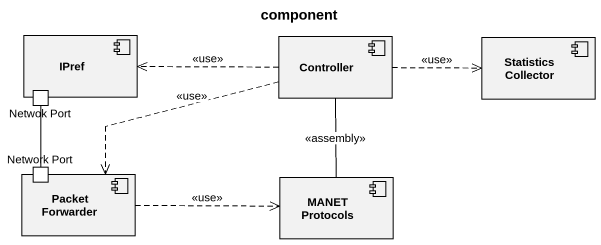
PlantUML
@startuml
title component
component IPref {
  port "Netwok Port" as Netwok_Port
}
component Controller
component "Statistics Collector" as Statistics_Collector
component "Packet Forwarder" as Packet_Forwarder {
  port "Network Port" as Network_Port
}
component "MANET Protocols" as MANET_Protocols
Controller .left.> IPref : <<use>>
Controller .right.> Statistics_Collector : <<use>>
Controller .left.> Packet_Forwarder : <<use>>
Controller -- MANET_Protocols : <<assembly>>
Netwok_Port -- Network_Port
Packet_Forwarder .right.> MANET_Protocols : <<use>>
@enduml
